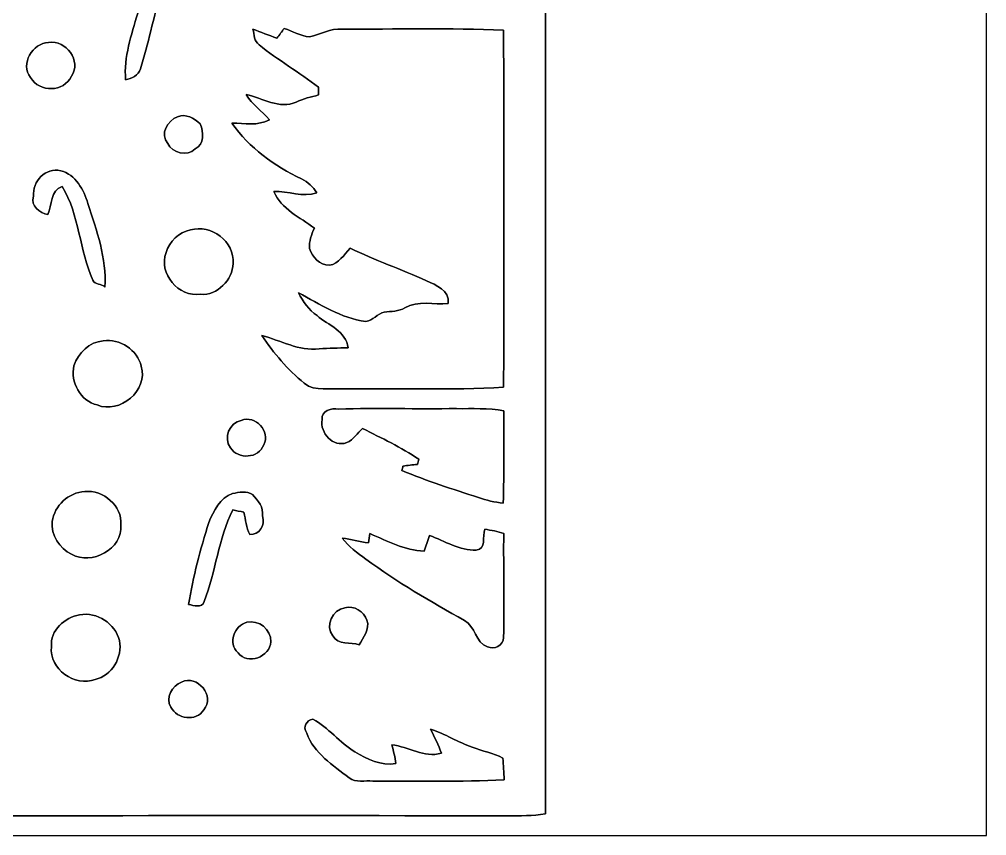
# Model space of a CAD drawing. Header units: centimetres. Extents: x -16.8 to 16.8, y -16.7 to 16.7.
# Drawn here: x -2.02 to 16.77, y -16.67 to -0.82 of the extents above; entities that cross this region are included whole.
import ezdxf

# ---------------------------------------------------------------- set-up
doc = ezdxf.new("R2010")
doc.units = ezdxf.units.CM
doc.header["$MEASUREMENT"] = 0
doc.layers.add('Layer 1', color=7, linetype='Continuous')

msp = doc.modelspace()

# ---------------------------------------------------------------- linework, layer by layer
at = {"layer": 'Layer 1', "color": 7}
for points, knots in [([(-16.77458, 16.66875), (-16.77458, 16.66875), (16.77458, 16.66875), (16.77458, 16.66875), (16.77458, 16.66875), (16.77458, 16.66875), (16.77458, -16.66875), (16.77458, -16.66875), (16.77458, -16.66875), (16.77458, -16.66875), (-16.77458, -16.66875), (-16.77458, -16.66875), (-16.77458, -16.66875), (-16.77458, -16.66875), (-16.77458, 16.66875), (-16.77458, 16.66875), (-16.77458, 16.66875), (-16.77458, 16.66875), (-16.77458, 16.66875), (-16.77458, 16.66875)], [0, 0, 0, 0, 0.16666667, 0.16666667, 0.16666667, 0.16666667, 0.33333333, 0.33333333, 0.33333333, 0.33333333, 0.5, 0.5, 0.5, 0.5, 0.66666667, 0.66666667, 0.66666667, 0.66666667, 1, 1, 1, 1]), ([(-1.80234, 15.94661), (-3.40995, 15.6404), (-4.91137, 14.84171), (-6.09, 13.71036), (-6.09, 13.71036), (-6.75499, 13.03479), (-7.33002, 12.26749), (-7.73959, 11.4106), (-7.73959, 11.4106), (-8.21337, 10.37414), (-8.51076, 9.24207), (-8.48536, 8.09625), (-8.48536, 8.09625), (-8.47549, -0.02611), (-8.49983, -8.14917), (-8.47302, -16.27152), (-8.47302, -16.27152), (-3.16195, -16.29586), (2.14983, -16.2687), (7.46125, -16.28528), (7.46125, -16.28528), (7.70714, -16.28105), (7.95584, -16.2874), (8.19997, -16.24753), (8.19997, -16.24753), (8.20667, -8.12271), (8.19785, 0.00564), (8.20385, 8.13153), (8.20385, 8.13153), (8.21408, 8.7944), (8.11636, 9.45621), (7.94314, 10.09509), (7.94314, 10.09509), (7.4736, 11.87238), (6.33765, 13.44824), (4.8447, 14.51151), (4.8447, 14.51151), (3.67136, 15.36806), (2.26554, 15.88311), (0.82832, 16.06091), (0.82832, 16.06091), (-0.04868, 16.06691), (-0.93804, 16.13253), (-1.80234, 15.94661)], [0, 0, 0, 0, 0.08333333, 0.08333333, 0.08333333, 0.08333333, 0.16666667, 0.16666667, 0.16666667, 0.16666667, 0.25, 0.25, 0.25, 0.25, 0.33333333, 0.33333333, 0.33333333, 0.33333333, 0.41666667, 0.41666667, 0.41666667, 0.41666667, 0.5, 0.5, 0.5, 0.5, 0.58333333, 0.58333333, 0.58333333, 0.58333333, 0.66666667, 0.66666667, 0.66666667, 0.66666667, 0.75, 0.75, 0.75, 0.75, 0.83333333, 0.83333333, 0.83333333, 0.83333333, 1, 1, 1, 1]), ([(0.70062, 0.1457), (0.89888, 0.31468), (1.25271, 0.29034), (1.3776, 0.03986), (1.3776, 0.03986), (1.44357, -0.14676), (1.46368, -0.37394), (1.35255, -0.54751), (1.35255, -0.54751), (1.1049, -0.66393), (1.10843, -0.3877), (1.06468, -0.25012), (1.06468, -0.25012), (1.0474, -0.1718), (0.99272, -0.11042), (0.94862, -0.04657), (0.94862, -0.04657), (0.8703, -0.12559), (0.77893, -0.20003), (0.7366, -0.30621), (0.7366, -0.30621), (0.57291, -0.78916), (0.49071, -1.2954), (0.33126, -1.77941), (0.33126, -1.77941), (0.29704, -1.90818), (0.16192, -1.96462), (0.0441, -1.9939), (0.0441, -1.9939), (0.00741, -1.54693), (0.15699, -1.12042), (0.27869, -0.69779), (0.27869, -0.69779), (0.37818, -0.40252), (0.44274, -0.05962), (0.70062, 0.1457)], [0, 0, 0, 0, 0.1, 0.1, 0.1, 0.1, 0.2, 0.2, 0.2, 0.2, 0.3, 0.3, 0.3, 0.3, 0.4, 0.4, 0.4, 0.4, 0.5, 0.5, 0.5, 0.5, 0.6, 0.6, 0.6, 0.6, 0.7, 0.7, 0.7, 0.7, 0.8, 0.8, 0.8, 0.8, 1, 1, 1, 1]), ([(2.51919, -1.0093), (2.67476, -1.06433), (2.82857, -1.12607), (2.98379, -1.18286), (2.98379, -1.18286), (3.03213, -1.12007), (3.07904, -1.05622), (3.12632, -0.99236), (3.12632, -0.99236), (3.2893, -1.0481), (3.44452, -1.13841), (3.61774, -1.15817), (3.61774, -1.15817), (3.8287, -1.10984), (4.02308, -0.98531), (4.24956, -1.00824), (4.24956, -1.00824), (5.2959, -1.00612), (6.3433, -0.98566), (7.38928, -1.02729), (7.38928, -1.02729), (7.39211, -3.33834), (7.39105, -5.64938), (7.38964, -7.96043), (7.38964, -7.96043), (6.35635, -8.02217), (5.32059, -7.97525), (4.28625, -7.99465), (4.28625, -7.99465), (4.0319, -7.96925), (3.72957, -8.0578), (3.51226, -7.88353), (3.51226, -7.88353), (3.19334, -7.61929), (2.92276, -7.30074), (2.69064, -6.95889), (2.69064, -6.95889), (3.06105, -7.05132), (3.4096, -7.26264), (3.804, -7.21748), (3.804, -7.21748), (3.99203, -7.19561), (4.18112, -7.20231), (4.37021, -7.19631), (4.37021, -7.19631), (4.32435, -6.86858), (3.98498, -6.75816), (3.76379, -6.57119), (3.76379, -6.57119), (3.60151, -6.46183), (3.49426, -6.29567), (3.40289, -6.1274), (3.40289, -6.1274), (3.82129, -6.34859), (4.2291, -6.62199), (4.71064, -6.68267), (4.71064, -6.68267), (4.85105, -6.6735), (4.93254, -6.52745), (5.06871, -6.50381), (5.06871, -6.50381), (5.20418, -6.48264), (5.34952, -6.49429), (5.47123, -6.41844), (5.47123, -6.41844), (5.72699, -6.26498), (6.03462, -6.36411), (6.3119, -6.3373), (6.3119, -6.3373), (6.3373, -6.07377), (6.07554, -5.9817), (5.88821, -5.89245), (5.88821, -5.89245), (5.39609, -5.67761), (4.89409, -5.48711), (4.40584, -5.26344), (4.40584, -5.26344), (4.28766, -5.38692), (4.18606, -5.56295), (4.00297, -5.59223), (4.00297, -5.59223), (3.81917, -5.59223), (3.67171, -5.43278), (3.61597, -5.26909), (3.61597, -5.26909), (3.60574, -5.12763), (3.65584, -4.99745), (3.71158, -4.87221), (3.71158, -4.87221), (3.435, -4.65772), (3.06529, -4.50391), (2.92453, -4.16207), (2.92453, -4.16207), (3.20428, -4.14373), (3.48474, -4.28625), (3.75885, -4.185), (3.75885, -4.185), (3.68476, -4.0707), (3.58634, -3.97157), (3.46146, -3.91442), (3.46146, -3.91442), (2.93758, -3.66219), (2.44193, -3.31717), (2.11102, -2.83069), (2.11102, -2.83069), (2.35514, -2.84162), (2.60985, -2.88854), (2.83669, -2.76578), (2.83669, -2.76578), (2.68993, -2.59856), (2.49978, -2.46944), (2.3876, -2.27401), (2.3876, -2.27401), (2.70792, -2.34774), (3.02648, -2.57104), (3.36021, -2.42252), (3.36021, -2.42252), (3.49744, -2.35585), (3.64702, -2.32516), (3.79342, -2.28424), (3.79342, -2.28424), (3.79236, -2.23414), (3.7913, -2.18475), (3.7906, -2.13536), (3.7906, -2.13536), (3.41524, -1.8475), (3.00637, -1.6062), (2.63701, -1.31057), (2.63701, -1.31057), (2.54176, -1.24248), (2.54141, -1.11196), (2.51919, -1.0093)], [0, 0, 0, 0, 0.02941176, 0.02941176, 0.02941176, 0.02941176, 0.05882353, 0.05882353, 0.05882353, 0.05882353, 0.08823529, 0.08823529, 0.08823529, 0.08823529, 0.11764706, 0.11764706, 0.11764706, 0.11764706, 0.14705882, 0.14705882, 0.14705882, 0.14705882, 0.17647059, 0.17647059, 0.17647059, 0.17647059, 0.20588235, 0.20588235, 0.20588235, 0.20588235, 0.23529412, 0.23529412, 0.23529412, 0.23529412, 0.26470588, 0.26470588, 0.26470588, 0.26470588, 0.29411765, 0.29411765, 0.29411765, 0.29411765, 0.32352941, 0.32352941, 0.32352941, 0.32352941, 0.35294118, 0.35294118, 0.35294118, 0.35294118, 0.38235294, 0.38235294, 0.38235294, 0.38235294, 0.41176471, 0.41176471, 0.41176471, 0.41176471, 0.44117647, 0.44117647, 0.44117647, 0.44117647, 0.47058824, 0.47058824, 0.47058824, 0.47058824, 0.5, 0.5, 0.5, 0.5, 0.52941176, 0.52941176, 0.52941176, 0.52941176, 0.55882353, 0.55882353, 0.55882353, 0.55882353, 0.58823529, 0.58823529, 0.58823529, 0.58823529, 0.61764706, 0.61764706, 0.61764706, 0.61764706, 0.64705882, 0.64705882, 0.64705882, 0.64705882, 0.67647059, 0.67647059, 0.67647059, 0.67647059, 0.70588235, 0.70588235, 0.70588235, 0.70588235, 0.73529412, 0.73529412, 0.73529412, 0.73529412, 0.76470588, 0.76470588, 0.76470588, 0.76470588, 0.79411765, 0.79411765, 0.79411765, 0.79411765, 0.82352941, 0.82352941, 0.82352941, 0.82352941, 0.85294118, 0.85294118, 0.85294118, 0.85294118, 0.88235294, 0.88235294, 0.88235294, 0.88235294, 0.91176471, 0.91176471, 0.91176471, 0.91176471, 0.94117647, 0.94117647, 0.94117647, 0.94117647, 1, 1, 1, 1]), ([(-1.45239, -1.26683), (-1.10843, -1.21179), (-0.81209, -1.6256), (-1.00612, -1.92193), (-1.00612, -1.92193), (-1.1624, -2.23555), (-1.62842, -2.24049), (-1.80411, -1.94592), (-1.80411, -1.94592), (-2.0066, -1.68169), (-1.76706, -1.27741), (-1.45239, -1.26683)], [0, 0, 0, 0, 0.25, 0.25, 0.25, 0.25, 0.5, 0.5, 0.5, 0.5, 1, 1, 1, 1]), ([(1.0541, -2.71039), (1.22237, -2.64266), (1.37548, -2.73473), (1.4926, -2.84656), (1.4926, -2.84656), (1.56351, -3.00284), (1.57551, -3.24379), (1.39453, -3.33375), (1.39453, -3.33375), (1.24248, -3.48756), (0.95356, -3.41559), (0.86431, -3.22792), (0.86431, -3.22792), (0.70485, -3.04694), (0.85866, -2.77918), (1.0541, -2.71039)], [0, 0, 0, 0, 0.2, 0.2, 0.2, 0.2, 0.4, 0.4, 0.4, 0.4, 0.6, 0.6, 0.6, 0.6, 1, 1, 1, 1]), ([(-1.74696, -4.25062), (-1.76318, -3.96452), (-1.51694, -3.68582), (-1.21744, -3.75603), (-1.21744, -3.75603), (-0.92534, -3.83187), (-0.77153, -4.12785), (-0.68686, -4.3942), (-0.68686, -4.3942), (-0.52352, -4.91949), (-0.31891, -5.45677), (-0.35948, -6.01627), (-0.35948, -6.01627), (-0.42263, -5.94607), (-0.55069, -5.97641), (-0.59126, -5.88398), (-0.59126, -5.88398), (-0.85937, -5.30119), (-0.84561, -4.61363), (-1.19027, -4.06153), (-1.19027, -4.06153), (-1.42346, -4.14338), (-1.38007, -4.42031), (-1.46509, -4.60869), (-1.46509, -4.60869), (-1.62878, -4.57376), (-1.80552, -4.44818), (-1.74696, -4.25062)], [0, 0, 0, 0, 0.125, 0.125, 0.125, 0.125, 0.25, 0.25, 0.25, 0.25, 0.375, 0.375, 0.375, 0.375, 0.5, 0.5, 0.5, 0.5, 0.625, 0.625, 0.625, 0.625, 0.75, 0.75, 0.75, 0.75, 1, 1, 1, 1]), ([(1.30387, -4.90714), (1.70886, -4.78578), (2.16535, -5.13397), (2.13113, -5.55766), (2.13113, -5.55766), (2.12478, -5.87939), (1.8288, -6.18102), (1.49789, -6.15632), (1.49789, -6.15632), (1.08021, -6.22018), (0.67028, -5.74957), (0.83114, -5.34529), (0.83114, -5.34529), (0.89429, -5.12868), (1.08021, -4.94806), (1.30387, -4.90714)], [0, 0, 0, 0, 0.2, 0.2, 0.2, 0.2, 0.4, 0.4, 0.4, 0.4, 0.6, 0.6, 0.6, 0.6, 1, 1, 1, 1]), ([(-0.39088, -7.0612), (-0.06914, -7.00934), (0.27552, -7.23688), (0.34749, -7.55509), (0.34749, -7.55509), (0.49107, -8.02393), (-0.06914, -8.48678), (-0.51047, -8.30545), (-0.51047, -8.30545), (-0.83679, -8.22501), (-1.03434, -7.86377), (-0.95885, -7.54239), (-0.95885, -7.54239), (-0.87418, -7.29544), (-0.66181, -7.07708), (-0.39088, -7.0612)], [0, 0, 0, 0, 0.2, 0.2, 0.2, 0.2, 0.4, 0.4, 0.4, 0.4, 0.6, 0.6, 0.6, 0.6, 1, 1, 1, 1]), ([(3.86045, -8.58802), (3.83399, -8.42116), (4.05518, -8.36154), (4.18006, -8.38376), (4.18006, -8.38376), (4.94418, -8.36366), (5.709, -8.38553), (6.47347, -8.37565), (6.47347, -8.37565), (6.77933, -8.38341), (7.09119, -8.35836), (7.39387, -8.41904), (7.39387, -8.41904), (7.38646, -9.01735), (7.40092, -9.61602), (7.38046, -10.21468), (7.38046, -10.21468), (7.21642, -10.19316), (7.05485, -10.15894), (6.89892, -10.1032), (6.89892, -10.1032), (6.39904, -9.93916), (5.89668, -9.77971), (5.41055, -9.57827), (5.41055, -9.57827), (5.4162, -9.5564), (5.42749, -9.51265), (5.43313, -9.49078), (5.43313, -9.49078), (5.5245, -9.47737), (5.62046, -9.46997), (5.71359, -9.45868), (5.71359, -9.45868), (5.72064, -9.43398), (5.7344, -9.38459), (5.74111, -9.3599), (5.74111, -9.3599), (5.39785, -9.12495), (5.01721, -8.95209), (4.64961, -8.75982), (4.64961, -8.75982), (4.54625, -8.84908), (4.47111, -8.97996), (4.34199, -9.0364), (4.34199, -9.0364), (4.07176, -9.13589), (3.81847, -8.84767), (3.86045, -8.58802)], [0, 0, 0, 0, 0.07692308, 0.07692308, 0.07692308, 0.07692308, 0.15384615, 0.15384615, 0.15384615, 0.15384615, 0.23076923, 0.23076923, 0.23076923, 0.23076923, 0.30769231, 0.30769231, 0.30769231, 0.30769231, 0.38461538, 0.38461538, 0.38461538, 0.38461538, 0.46153846, 0.46153846, 0.46153846, 0.46153846, 0.53846154, 0.53846154, 0.53846154, 0.53846154, 0.61538462, 0.61538462, 0.61538462, 0.61538462, 0.69230769, 0.69230769, 0.69230769, 0.69230769, 0.76923077, 0.76923077, 0.76923077, 0.76923077, 0.84615385, 0.84615385, 0.84615385, 0.84615385, 1, 1, 1, 1]), ([(2.29059, -8.60637), (2.56646, -8.48924), (2.86844, -8.82227), (2.72944, -9.07874), (2.72944, -9.07874), (2.62714, -9.34896), (2.23344, -9.36872), (2.08033, -9.1373), (2.08033, -9.1373), (1.93922, -8.94503), (2.06022, -8.64658), (2.29059, -8.60637)], [0, 0, 0, 0, 0.25, 0.25, 0.25, 0.25, 0.5, 0.5, 0.5, 0.5, 1, 1, 1, 1]), ([(-0.75106, -9.98608), (-0.39194, -9.95186), (-0.01588, -10.26089), (-0.04868, -10.6359), (-0.04868, -10.6359), (-0.00811, -11.10439), (-0.61736, -11.42718), (-1.00789, -11.20422), (-1.00789, -11.20422), (-1.23719, -11.08957), (-1.41111, -10.83275), (-1.38359, -10.57028), (-1.38359, -10.57028), (-1.33491, -10.26089), (-1.06609, -10.00301), (-0.75106, -9.98608)], [0, 0, 0, 0, 0.2, 0.2, 0.2, 0.2, 0.4, 0.4, 0.4, 0.4, 0.6, 0.6, 0.6, 0.6, 1, 1, 1, 1]), ([(2.12302, -10.02665), (2.24578, -10.00196), (2.39995, -9.96703), (2.51248, -10.04711), (2.51248, -10.04711), (2.61232, -10.16106), (2.73156, -10.29194), (2.70193, -10.46057), (2.70193, -10.46057), (2.76966, -10.63625), (2.64089, -10.83522), (2.45463, -10.82146), (2.45463, -10.82146), (2.39148, -10.68529), (2.37702, -10.53359), (2.34033, -10.38966), (2.34033, -10.38966), (2.26907, -10.37308), (2.19781, -10.3572), (2.12654, -10.34274), (2.12654, -10.34274), (1.84432, -10.9026), (1.79493, -11.54395), (1.57268, -12.12427), (1.57268, -12.12427), (1.518, -12.25409), (1.37372, -12.20011), (1.26894, -12.18142), (1.26894, -12.18142), (1.35008, -11.6392), (1.49931, -11.11003), (1.66158, -10.58721), (1.66158, -10.58721), (1.74872, -10.36249), (1.87995, -10.1092), (2.12302, -10.02665)], [0, 0, 0, 0, 0.1, 0.1, 0.1, 0.1, 0.2, 0.2, 0.2, 0.2, 0.3, 0.3, 0.3, 0.3, 0.4, 0.4, 0.4, 0.4, 0.5, 0.5, 0.5, 0.5, 0.6, 0.6, 0.6, 0.6, 0.7, 0.7, 0.7, 0.7, 0.8, 0.8, 0.8, 0.8, 1, 1, 1, 1]), ([(7.02416, -10.72021), (7.14904, -10.73538), (7.27146, -10.76466), (7.39211, -10.801), (7.39211, -10.801), (7.38187, -11.47516), (7.40798, -12.15002), (7.38752, -12.82418), (7.38752, -12.82418), (7.38646, -12.97446), (7.20337, -13.06512), (7.07531, -13.00092), (7.07531, -13.00092), (6.84071, -12.92084), (6.84001, -12.60475), (6.62975, -12.49186), (6.62975, -12.49186), (5.97464, -12.1218), (5.32059, -11.74644), (4.71382, -11.30053), (4.71382, -11.30053), (4.54872, -11.17847), (4.3755, -11.05747), (4.25344, -10.88954), (4.25344, -10.88954), (4.42348, -10.916), (4.58999, -10.9601), (4.76109, -10.98479), (4.76109, -10.98479), (4.77132, -10.92376), (4.78155, -10.86273), (4.79178, -10.80241), (4.79178, -10.80241), (5.12939, -10.95128), (5.46594, -11.12767), (5.84271, -11.1446), (5.84271, -11.1446), (5.87975, -11.04406), (5.91361, -10.9414), (5.9503, -10.84121), (5.9503, -10.84121), (6.24769, -10.94811), (6.53097, -11.13649), (6.858, -11.12449), (6.858, -11.12449), (7.05097, -11.11074), (6.97583, -10.85497), (7.02416, -10.72021)], [0, 0, 0, 0, 0.07692308, 0.07692308, 0.07692308, 0.07692308, 0.15384615, 0.15384615, 0.15384615, 0.15384615, 0.23076923, 0.23076923, 0.23076923, 0.23076923, 0.30769231, 0.30769231, 0.30769231, 0.30769231, 0.38461538, 0.38461538, 0.38461538, 0.38461538, 0.46153846, 0.46153846, 0.46153846, 0.46153846, 0.53846154, 0.53846154, 0.53846154, 0.53846154, 0.61538462, 0.61538462, 0.61538462, 0.61538462, 0.69230769, 0.69230769, 0.69230769, 0.69230769, 0.76923077, 0.76923077, 0.76923077, 0.76923077, 0.84615385, 0.84615385, 0.84615385, 0.84615385, 1, 1, 1, 1]), ([(4.30107, -12.24174), (4.48204, -12.19376), (4.6736, -12.31441), (4.73393, -12.4841), (4.73393, -12.4841), (4.79425, -12.66931), (4.65772, -12.81465), (4.58047, -12.96458), (4.58047, -12.96458), (4.42031, -12.90355), (4.16736, -12.97376), (4.07353, -12.78961), (4.07353, -12.78961), (3.90737, -12.59099), (4.06576, -12.28231), (4.30107, -12.24174)], [0, 0, 0, 0, 0.2, 0.2, 0.2, 0.2, 0.4, 0.4, 0.4, 0.4, 0.6, 0.6, 0.6, 0.6, 1, 1, 1, 1]), ([(-0.84949, -12.38038), (-0.51188, -12.31688), (-0.15699, -12.54972), (-0.07514, -12.88203), (-0.07514, -12.88203), (-0.01058, -13.19883), (-0.22437, -13.56325), (-0.54575, -13.63662), (-0.54575, -13.63662), (-0.94544, -13.78444), (-1.44568, -13.43695), (-1.39665, -12.99951), (-1.39665, -12.99951), (-1.42804, -12.68483), (-1.13947, -12.42871), (-0.84949, -12.38038)], [0, 0, 0, 0, 0.2, 0.2, 0.2, 0.2, 0.4, 0.4, 0.4, 0.4, 0.6, 0.6, 0.6, 0.6, 1, 1, 1, 1]), ([(2.39818, -12.52643), (2.62749, -12.47069), (2.87937, -12.66119), (2.86385, -12.90426), (2.86385, -12.90426), (2.85715, -13.1953), (2.40665, -13.36992), (2.22991, -13.11592), (2.22991, -13.11592), (2.02459, -12.93495), (2.15512, -12.59205), (2.39818, -12.52643)], [0, 0, 0, 0, 0.25, 0.25, 0.25, 0.25, 0.5, 0.5, 0.5, 0.5, 1, 1, 1, 1]), ([(1.12818, -13.68813), (1.43898, -13.53256), (1.79423, -13.96541), (1.56139, -14.22682), (1.56139, -14.22682), (1.41358, -14.46071), (1.04281, -14.40709), (0.92428, -14.17391), (0.92428, -14.17391), (0.80574, -13.99505), (0.94827, -13.75657), (1.12818, -13.68813)], [0, 0, 0, 0, 0.25, 0.25, 0.25, 0.25, 0.5, 0.5, 0.5, 0.5, 1, 1, 1, 1]), ([(3.56376, -14.67732), (3.47698, -14.5415), (3.56306, -14.43743), (3.68088, -14.40392), (3.68088, -14.40392), (3.98674, -14.57219), (4.20158, -14.86288), (4.50074, -15.04209), (4.50074, -15.04209), (4.73675, -15.18638), (5.0105, -15.31373), (5.29378, -15.26999), (5.29378, -15.26999), (5.28108, -15.14616), (5.25074, -15.02551), (5.21547, -14.90662), (5.21547, -14.90662), (5.54426, -14.93767), (5.84024, -15.16768), (6.18031, -15.06714), (6.18031, -15.06714), (6.12493, -14.90627), (6.04414, -14.75705), (5.97112, -14.60429), (5.97112, -14.60429), (6.25334, -14.68826), (6.50028, -14.85829), (6.78004, -14.95072), (6.78004, -14.95072), (6.97371, -15.03362), (7.19102, -15.05867), (7.37552, -15.16204), (7.37552, -15.16204), (7.38576, -15.30174), (7.39387, -15.44214), (7.39987, -15.58325), (7.39987, -15.58325), (6.55073, -15.63123), (5.69983, -15.60654), (4.84999, -15.61289), (4.84999, -15.61289), (4.69829, -15.58854), (4.51767, -15.64711), (4.38609, -15.54656), (4.38609, -15.54656), (4.07564, -15.30103), (3.69993, -15.07137), (3.56376, -14.67732)], [0, 0, 0, 0, 0.07692308, 0.07692308, 0.07692308, 0.07692308, 0.15384615, 0.15384615, 0.15384615, 0.15384615, 0.23076923, 0.23076923, 0.23076923, 0.23076923, 0.30769231, 0.30769231, 0.30769231, 0.30769231, 0.38461538, 0.38461538, 0.38461538, 0.38461538, 0.46153846, 0.46153846, 0.46153846, 0.46153846, 0.53846154, 0.53846154, 0.53846154, 0.53846154, 0.61538462, 0.61538462, 0.61538462, 0.61538462, 0.69230769, 0.69230769, 0.69230769, 0.69230769, 0.76923077, 0.76923077, 0.76923077, 0.76923077, 0.84615385, 0.84615385, 0.84615385, 0.84615385, 1, 1, 1, 1])]:
    msp.add_open_spline(points, degree=3, knots=knots, dxfattribs=at)
at = {"layer": 'Layer 1', "color": 250}
for points, knots in [([(-1.80234, 15.94661), (-0.93804, 16.13253), (-0.04868, 16.06691), (0.82832, 16.06091), (0.82832, 16.06091), (2.26554, 15.88311), (3.67136, 15.36806), (4.8447, 14.51151), (4.8447, 14.51151), (6.33765, 13.44824), (7.4736, 11.87238), (7.94314, 10.09509), (7.94314, 10.09509), (8.11636, 9.45621), (8.21408, 8.7944), (8.20385, 8.13153), (8.20385, 8.13153), (8.19785, 0.00564), (8.20667, -8.12271), (8.19997, -16.24753), (8.19997, -16.24753), (7.95584, -16.2874), (7.70714, -16.28105), (7.46125, -16.28528), (7.46125, -16.28528), (2.14983, -16.2687), (-3.16195, -16.29586), (-8.47302, -16.27152), (-8.47302, -16.27152), (-8.49983, -8.14917), (-8.47549, -0.02611), (-8.48536, 8.09625), (-8.48536, 8.09625), (-8.51076, 9.24207), (-8.21337, 10.37414), (-7.73959, 11.4106), (-7.73959, 11.4106), (-7.33002, 12.26749), (-6.75499, 13.03479), (-6.09, 13.71036), (-6.09, 13.71036), (-4.91137, 14.84171), (-3.40995, 15.6404), (-1.80234, 15.94661), (-1.80234, 15.94661), (-1.80234, 15.94661), (-1.80234, 15.94661), (-1.80234, 15.94661)], [0, 0, 0, 0, 0.07692308, 0.07692308, 0.07692308, 0.07692308, 0.15384615, 0.15384615, 0.15384615, 0.15384615, 0.23076923, 0.23076923, 0.23076923, 0.23076923, 0.30769231, 0.30769231, 0.30769231, 0.30769231, 0.38461538, 0.38461538, 0.38461538, 0.38461538, 0.46153846, 0.46153846, 0.46153846, 0.46153846, 0.53846154, 0.53846154, 0.53846154, 0.53846154, 0.61538462, 0.61538462, 0.61538462, 0.61538462, 0.69230769, 0.69230769, 0.69230769, 0.69230769, 0.76923077, 0.76923077, 0.76923077, 0.76923077, 0.84615385, 0.84615385, 0.84615385, 0.84615385, 1, 1, 1, 1]), ([(0.70062, 0.1457), (0.44274, -0.05962), (0.37818, -0.40252), (0.27869, -0.69779), (0.27869, -0.69779), (0.15699, -1.12042), (0.00741, -1.54693), (0.0441, -1.9939), (0.0441, -1.9939), (0.16192, -1.96462), (0.29704, -1.90818), (0.33126, -1.77941), (0.33126, -1.77941), (0.49071, -1.2954), (0.57291, -0.78916), (0.7366, -0.30621), (0.7366, -0.30621), (0.77893, -0.20003), (0.8703, -0.12559), (0.94862, -0.04657), (0.94862, -0.04657), (0.99272, -0.11042), (1.0474, -0.1718), (1.06468, -0.25012), (1.06468, -0.25012), (1.10843, -0.3877), (1.1049, -0.66393), (1.35255, -0.54751), (1.35255, -0.54751), (1.46368, -0.37394), (1.44357, -0.14676), (1.3776, 0.03986), (1.3776, 0.03986), (1.25271, 0.29034), (0.89888, 0.31468), (0.70062, 0.1457), (0.70062, 0.1457), (0.70062, 0.1457), (0.70062, 0.1457), (0.70062, 0.1457)], [0, 0, 0, 0, 0.09090909, 0.09090909, 0.09090909, 0.09090909, 0.18181818, 0.18181818, 0.18181818, 0.18181818, 0.27272727, 0.27272727, 0.27272727, 0.27272727, 0.36363636, 0.36363636, 0.36363636, 0.36363636, 0.45454545, 0.45454545, 0.45454545, 0.45454545, 0.54545455, 0.54545455, 0.54545455, 0.54545455, 0.63636364, 0.63636364, 0.63636364, 0.63636364, 0.72727273, 0.72727273, 0.72727273, 0.72727273, 0.81818182, 0.81818182, 0.81818182, 0.81818182, 1, 1, 1, 1]), ([(2.51919, -1.0093), (2.54141, -1.11196), (2.54176, -1.24248), (2.63701, -1.31057), (2.63701, -1.31057), (3.00637, -1.6062), (3.41524, -1.8475), (3.7906, -2.13536), (3.7906, -2.13536), (3.7913, -2.18475), (3.79236, -2.23414), (3.79342, -2.28424), (3.79342, -2.28424), (3.64702, -2.32516), (3.49744, -2.35585), (3.36021, -2.42252), (3.36021, -2.42252), (3.02648, -2.57104), (2.70792, -2.34774), (2.3876, -2.27401), (2.3876, -2.27401), (2.49978, -2.46944), (2.68993, -2.59856), (2.83669, -2.76578), (2.83669, -2.76578), (2.60985, -2.88854), (2.35514, -2.84162), (2.11102, -2.83069), (2.11102, -2.83069), (2.44193, -3.31717), (2.93758, -3.66219), (3.46146, -3.91442), (3.46146, -3.91442), (3.58634, -3.97157), (3.68476, -4.0707), (3.75885, -4.185), (3.75885, -4.185), (3.48474, -4.28625), (3.20428, -4.14373), (2.92453, -4.16207), (2.92453, -4.16207), (3.06529, -4.50391), (3.435, -4.65772), (3.71158, -4.87221), (3.71158, -4.87221), (3.65584, -4.99745), (3.60574, -5.12763), (3.61597, -5.26909), (3.61597, -5.26909), (3.67171, -5.43278), (3.81917, -5.59223), (4.00297, -5.59223), (4.00297, -5.59223), (4.18606, -5.56295), (4.28766, -5.38692), (4.40584, -5.26344), (4.40584, -5.26344), (4.89409, -5.48711), (5.39609, -5.67761), (5.88821, -5.89245), (5.88821, -5.89245), (6.07554, -5.9817), (6.3373, -6.07377), (6.3119, -6.3373), (6.3119, -6.3373), (6.03462, -6.36411), (5.72699, -6.26498), (5.47123, -6.41844), (5.47123, -6.41844), (5.34952, -6.49429), (5.20418, -6.48264), (5.06871, -6.50381), (5.06871, -6.50381), (4.93254, -6.52745), (4.85105, -6.6735), (4.71064, -6.68267), (4.71064, -6.68267), (4.2291, -6.62199), (3.82129, -6.34859), (3.40289, -6.1274), (3.40289, -6.1274), (3.49426, -6.29567), (3.60151, -6.46183), (3.76379, -6.57119), (3.76379, -6.57119), (3.98498, -6.75816), (4.32435, -6.86858), (4.37021, -7.19631), (4.37021, -7.19631), (4.18112, -7.20231), (3.99203, -7.19561), (3.804, -7.21748), (3.804, -7.21748), (3.4096, -7.26264), (3.06105, -7.05132), (2.69064, -6.95889), (2.69064, -6.95889), (2.92276, -7.30074), (3.19334, -7.61929), (3.51226, -7.88353), (3.51226, -7.88353), (3.72957, -8.0578), (4.0319, -7.96925), (4.28625, -7.99465), (4.28625, -7.99465), (5.32059, -7.97525), (6.35635, -8.02217), (7.38964, -7.96043), (7.38964, -7.96043), (7.39105, -5.64938), (7.39211, -3.33834), (7.38928, -1.02729), (7.38928, -1.02729), (6.3433, -0.98566), (5.2959, -1.00612), (4.24956, -1.00824), (4.24956, -1.00824), (4.02308, -0.98531), (3.8287, -1.10984), (3.61774, -1.15817), (3.61774, -1.15817), (3.44452, -1.13841), (3.2893, -1.0481), (3.12632, -0.99236), (3.12632, -0.99236), (3.07904, -1.05622), (3.03213, -1.12007), (2.98379, -1.18286), (2.98379, -1.18286), (2.82857, -1.12607), (2.67476, -1.06433), (2.51919, -1.0093), (2.51919, -1.0093), (2.51919, -1.0093), (2.51919, -1.0093), (2.51919, -1.0093)], [0, 0, 0, 0, 0.02857143, 0.02857143, 0.02857143, 0.02857143, 0.05714286, 0.05714286, 0.05714286, 0.05714286, 0.08571429, 0.08571429, 0.08571429, 0.08571429, 0.11428571, 0.11428571, 0.11428571, 0.11428571, 0.14285714, 0.14285714, 0.14285714, 0.14285714, 0.17142857, 0.17142857, 0.17142857, 0.17142857, 0.2, 0.2, 0.2, 0.2, 0.22857143, 0.22857143, 0.22857143, 0.22857143, 0.25714286, 0.25714286, 0.25714286, 0.25714286, 0.28571429, 0.28571429, 0.28571429, 0.28571429, 0.31428571, 0.31428571, 0.31428571, 0.31428571, 0.34285714, 0.34285714, 0.34285714, 0.34285714, 0.37142857, 0.37142857, 0.37142857, 0.37142857, 0.4, 0.4, 0.4, 0.4, 0.42857143, 0.42857143, 0.42857143, 0.42857143, 0.45714286, 0.45714286, 0.45714286, 0.45714286, 0.48571429, 0.48571429, 0.48571429, 0.48571429, 0.51428571, 0.51428571, 0.51428571, 0.51428571, 0.54285714, 0.54285714, 0.54285714, 0.54285714, 0.57142857, 0.57142857, 0.57142857, 0.57142857, 0.6, 0.6, 0.6, 0.6, 0.62857143, 0.62857143, 0.62857143, 0.62857143, 0.65714286, 0.65714286, 0.65714286, 0.65714286, 0.68571429, 0.68571429, 0.68571429, 0.68571429, 0.71428571, 0.71428571, 0.71428571, 0.71428571, 0.74285714, 0.74285714, 0.74285714, 0.74285714, 0.77142857, 0.77142857, 0.77142857, 0.77142857, 0.8, 0.8, 0.8, 0.8, 0.82857143, 0.82857143, 0.82857143, 0.82857143, 0.85714286, 0.85714286, 0.85714286, 0.85714286, 0.88571429, 0.88571429, 0.88571429, 0.88571429, 0.91428571, 0.91428571, 0.91428571, 0.91428571, 0.94285714, 0.94285714, 0.94285714, 0.94285714, 1, 1, 1, 1]), ([(-1.45239, -1.26683), (-1.76706, -1.27741), (-2.0066, -1.68169), (-1.80411, -1.94592), (-1.80411, -1.94592), (-1.62842, -2.24049), (-1.1624, -2.23555), (-1.00612, -1.92193), (-1.00612, -1.92193), (-0.81209, -1.6256), (-1.10843, -1.21179), (-1.45239, -1.26683), (-1.45239, -1.26683), (-1.45239, -1.26683), (-1.45239, -1.26683), (-1.45239, -1.26683)], [0, 0, 0, 0, 0.2, 0.2, 0.2, 0.2, 0.4, 0.4, 0.4, 0.4, 0.6, 0.6, 0.6, 0.6, 1, 1, 1, 1]), ([(1.0541, -2.71039), (0.85866, -2.77918), (0.70485, -3.04694), (0.86431, -3.22792), (0.86431, -3.22792), (0.95356, -3.41559), (1.24248, -3.48756), (1.39453, -3.33375), (1.39453, -3.33375), (1.57551, -3.24379), (1.56351, -3.00284), (1.4926, -2.84656), (1.4926, -2.84656), (1.37548, -2.73473), (1.22237, -2.64266), (1.0541, -2.71039), (1.0541, -2.71039), (1.0541, -2.71039), (1.0541, -2.71039), (1.0541, -2.71039)], [0, 0, 0, 0, 0.16666667, 0.16666667, 0.16666667, 0.16666667, 0.33333333, 0.33333333, 0.33333333, 0.33333333, 0.5, 0.5, 0.5, 0.5, 0.66666667, 0.66666667, 0.66666667, 0.66666667, 1, 1, 1, 1]), ([(-1.74696, -4.25062), (-1.80552, -4.44818), (-1.62878, -4.57376), (-1.46509, -4.60869), (-1.46509, -4.60869), (-1.38007, -4.42031), (-1.42346, -4.14338), (-1.19027, -4.06153), (-1.19027, -4.06153), (-0.84561, -4.61363), (-0.85937, -5.30119), (-0.59126, -5.88398), (-0.59126, -5.88398), (-0.55069, -5.97641), (-0.42263, -5.94607), (-0.35948, -6.01627), (-0.35948, -6.01627), (-0.31891, -5.45677), (-0.52352, -4.91949), (-0.68686, -4.3942), (-0.68686, -4.3942), (-0.77153, -4.12785), (-0.92534, -3.83187), (-1.21744, -3.75603), (-1.21744, -3.75603), (-1.51694, -3.68582), (-1.76318, -3.96452), (-1.74696, -4.25062), (-1.74696, -4.25062), (-1.74696, -4.25062), (-1.74696, -4.25062), (-1.74696, -4.25062)], [0, 0, 0, 0, 0.11111111, 0.11111111, 0.11111111, 0.11111111, 0.22222222, 0.22222222, 0.22222222, 0.22222222, 0.33333333, 0.33333333, 0.33333333, 0.33333333, 0.44444444, 0.44444444, 0.44444444, 0.44444444, 0.55555556, 0.55555556, 0.55555556, 0.55555556, 0.66666667, 0.66666667, 0.66666667, 0.66666667, 0.77777778, 0.77777778, 0.77777778, 0.77777778, 1, 1, 1, 1]), ([(1.30387, -4.90714), (1.08021, -4.94806), (0.89429, -5.12868), (0.83114, -5.34529), (0.83114, -5.34529), (0.67028, -5.74957), (1.08021, -6.22018), (1.49789, -6.15632), (1.49789, -6.15632), (1.8288, -6.18102), (2.12478, -5.87939), (2.13113, -5.55766), (2.13113, -5.55766), (2.16535, -5.13397), (1.70886, -4.78578), (1.30387, -4.90714), (1.30387, -4.90714), (1.30387, -4.90714), (1.30387, -4.90714), (1.30387, -4.90714)], [0, 0, 0, 0, 0.16666667, 0.16666667, 0.16666667, 0.16666667, 0.33333333, 0.33333333, 0.33333333, 0.33333333, 0.5, 0.5, 0.5, 0.5, 0.66666667, 0.66666667, 0.66666667, 0.66666667, 1, 1, 1, 1]), ([(-0.39088, -7.0612), (-0.66181, -7.07708), (-0.87418, -7.29544), (-0.95885, -7.54239), (-0.95885, -7.54239), (-1.03434, -7.86377), (-0.83679, -8.22501), (-0.51047, -8.30545), (-0.51047, -8.30545), (-0.06914, -8.48678), (0.49107, -8.02393), (0.34749, -7.55509), (0.34749, -7.55509), (0.27552, -7.23688), (-0.06914, -7.00934), (-0.39088, -7.0612), (-0.39088, -7.0612), (-0.39088, -7.0612), (-0.39088, -7.0612), (-0.39088, -7.0612)], [0, 0, 0, 0, 0.16666667, 0.16666667, 0.16666667, 0.16666667, 0.33333333, 0.33333333, 0.33333333, 0.33333333, 0.5, 0.5, 0.5, 0.5, 0.66666667, 0.66666667, 0.66666667, 0.66666667, 1, 1, 1, 1]), ([(3.86045, -8.58802), (3.81847, -8.84767), (4.07176, -9.13589), (4.34199, -9.0364), (4.34199, -9.0364), (4.47111, -8.97996), (4.54625, -8.84908), (4.64961, -8.75982), (4.64961, -8.75982), (5.01721, -8.95209), (5.39785, -9.12495), (5.74111, -9.3599), (5.74111, -9.3599), (5.7344, -9.38459), (5.72064, -9.43398), (5.71359, -9.45868), (5.71359, -9.45868), (5.62046, -9.46997), (5.5245, -9.47737), (5.43313, -9.49078), (5.43313, -9.49078), (5.42749, -9.51265), (5.4162, -9.5564), (5.41055, -9.57827), (5.41055, -9.57827), (5.89668, -9.77971), (6.39904, -9.93916), (6.89892, -10.1032), (6.89892, -10.1032), (7.05485, -10.15894), (7.21642, -10.19316), (7.38046, -10.21468), (7.38046, -10.21468), (7.40092, -9.61602), (7.38646, -9.01735), (7.39387, -8.41904), (7.39387, -8.41904), (7.09119, -8.35836), (6.77933, -8.38341), (6.47347, -8.37565), (6.47347, -8.37565), (5.709, -8.38553), (4.94418, -8.36366), (4.18006, -8.38376), (4.18006, -8.38376), (4.05518, -8.36154), (3.83399, -8.42116), (3.86045, -8.58802), (3.86045, -8.58802), (3.86045, -8.58802), (3.86045, -8.58802), (3.86045, -8.58802)], [0, 0, 0, 0, 0.07142857, 0.07142857, 0.07142857, 0.07142857, 0.14285714, 0.14285714, 0.14285714, 0.14285714, 0.21428571, 0.21428571, 0.21428571, 0.21428571, 0.28571429, 0.28571429, 0.28571429, 0.28571429, 0.35714286, 0.35714286, 0.35714286, 0.35714286, 0.42857143, 0.42857143, 0.42857143, 0.42857143, 0.5, 0.5, 0.5, 0.5, 0.57142857, 0.57142857, 0.57142857, 0.57142857, 0.64285714, 0.64285714, 0.64285714, 0.64285714, 0.71428571, 0.71428571, 0.71428571, 0.71428571, 0.78571429, 0.78571429, 0.78571429, 0.78571429, 0.85714286, 0.85714286, 0.85714286, 0.85714286, 1, 1, 1, 1]), ([(2.29059, -8.60637), (2.06022, -8.64658), (1.93922, -8.94503), (2.08033, -9.1373), (2.08033, -9.1373), (2.23344, -9.36872), (2.62714, -9.34896), (2.72944, -9.07874), (2.72944, -9.07874), (2.86844, -8.82227), (2.56646, -8.48924), (2.29059, -8.60637), (2.29059, -8.60637), (2.29059, -8.60637), (2.29059, -8.60637), (2.29059, -8.60637)], [0, 0, 0, 0, 0.2, 0.2, 0.2, 0.2, 0.4, 0.4, 0.4, 0.4, 0.6, 0.6, 0.6, 0.6, 1, 1, 1, 1]), ([(-0.75106, -9.98608), (-1.06609, -10.00301), (-1.33491, -10.26089), (-1.38359, -10.57028), (-1.38359, -10.57028), (-1.41111, -10.83275), (-1.23719, -11.08957), (-1.00789, -11.20422), (-1.00789, -11.20422), (-0.61736, -11.42718), (-0.00811, -11.10439), (-0.04868, -10.6359), (-0.04868, -10.6359), (-0.01588, -10.26089), (-0.39194, -9.95186), (-0.75106, -9.98608), (-0.75106, -9.98608), (-0.75106, -9.98608), (-0.75106, -9.98608), (-0.75106, -9.98608)], [0, 0, 0, 0, 0.16666667, 0.16666667, 0.16666667, 0.16666667, 0.33333333, 0.33333333, 0.33333333, 0.33333333, 0.5, 0.5, 0.5, 0.5, 0.66666667, 0.66666667, 0.66666667, 0.66666667, 1, 1, 1, 1]), ([(2.12302, -10.02665), (1.87995, -10.1092), (1.74872, -10.36249), (1.66158, -10.58721), (1.66158, -10.58721), (1.49931, -11.11003), (1.35008, -11.6392), (1.26894, -12.18142), (1.26894, -12.18142), (1.37372, -12.20011), (1.518, -12.25409), (1.57268, -12.12427), (1.57268, -12.12427), (1.79493, -11.54395), (1.84432, -10.9026), (2.12654, -10.34274), (2.12654, -10.34274), (2.19781, -10.3572), (2.26907, -10.37308), (2.34033, -10.38966), (2.34033, -10.38966), (2.37702, -10.53359), (2.39148, -10.68529), (2.45463, -10.82146), (2.45463, -10.82146), (2.64089, -10.83522), (2.76966, -10.63625), (2.70193, -10.46057), (2.70193, -10.46057), (2.73156, -10.29194), (2.61232, -10.16106), (2.51248, -10.04711), (2.51248, -10.04711), (2.39995, -9.96703), (2.24578, -10.00196), (2.12302, -10.02665), (2.12302, -10.02665), (2.12302, -10.02665), (2.12302, -10.02665), (2.12302, -10.02665)], [0, 0, 0, 0, 0.09090909, 0.09090909, 0.09090909, 0.09090909, 0.18181818, 0.18181818, 0.18181818, 0.18181818, 0.27272727, 0.27272727, 0.27272727, 0.27272727, 0.36363636, 0.36363636, 0.36363636, 0.36363636, 0.45454545, 0.45454545, 0.45454545, 0.45454545, 0.54545455, 0.54545455, 0.54545455, 0.54545455, 0.63636364, 0.63636364, 0.63636364, 0.63636364, 0.72727273, 0.72727273, 0.72727273, 0.72727273, 0.81818182, 0.81818182, 0.81818182, 0.81818182, 1, 1, 1, 1]), ([(7.02416, -10.72021), (6.97583, -10.85497), (7.05097, -11.11074), (6.858, -11.12449), (6.858, -11.12449), (6.53097, -11.13649), (6.24769, -10.94811), (5.9503, -10.84121), (5.9503, -10.84121), (5.91361, -10.9414), (5.87975, -11.04406), (5.84271, -11.1446), (5.84271, -11.1446), (5.46594, -11.12767), (5.12939, -10.95128), (4.79178, -10.80241), (4.79178, -10.80241), (4.78155, -10.86273), (4.77132, -10.92376), (4.76109, -10.98479), (4.76109, -10.98479), (4.58999, -10.9601), (4.42348, -10.916), (4.25344, -10.88954), (4.25344, -10.88954), (4.3755, -11.05747), (4.54872, -11.17847), (4.71382, -11.30053), (4.71382, -11.30053), (5.32059, -11.74644), (5.97464, -12.1218), (6.62975, -12.49186), (6.62975, -12.49186), (6.84001, -12.60475), (6.84071, -12.92084), (7.07531, -13.00092), (7.07531, -13.00092), (7.20337, -13.06512), (7.38646, -12.97446), (7.38752, -12.82418), (7.38752, -12.82418), (7.40798, -12.15002), (7.38187, -11.47516), (7.39211, -10.801), (7.39211, -10.801), (7.27146, -10.76466), (7.14904, -10.73538), (7.02416, -10.72021), (7.02416, -10.72021), (7.02416, -10.72021), (7.02416, -10.72021), (7.02416, -10.72021)], [0, 0, 0, 0, 0.07142857, 0.07142857, 0.07142857, 0.07142857, 0.14285714, 0.14285714, 0.14285714, 0.14285714, 0.21428571, 0.21428571, 0.21428571, 0.21428571, 0.28571429, 0.28571429, 0.28571429, 0.28571429, 0.35714286, 0.35714286, 0.35714286, 0.35714286, 0.42857143, 0.42857143, 0.42857143, 0.42857143, 0.5, 0.5, 0.5, 0.5, 0.57142857, 0.57142857, 0.57142857, 0.57142857, 0.64285714, 0.64285714, 0.64285714, 0.64285714, 0.71428571, 0.71428571, 0.71428571, 0.71428571, 0.78571429, 0.78571429, 0.78571429, 0.78571429, 0.85714286, 0.85714286, 0.85714286, 0.85714286, 1, 1, 1, 1]), ([(4.30107, -12.24174), (4.06576, -12.28231), (3.90737, -12.59099), (4.07353, -12.78961), (4.07353, -12.78961), (4.16736, -12.97376), (4.42031, -12.90355), (4.58047, -12.96458), (4.58047, -12.96458), (4.65772, -12.81465), (4.79425, -12.66931), (4.73393, -12.4841), (4.73393, -12.4841), (4.6736, -12.31441), (4.48204, -12.19376), (4.30107, -12.24174), (4.30107, -12.24174), (4.30107, -12.24174), (4.30107, -12.24174), (4.30107, -12.24174)], [0, 0, 0, 0, 0.16666667, 0.16666667, 0.16666667, 0.16666667, 0.33333333, 0.33333333, 0.33333333, 0.33333333, 0.5, 0.5, 0.5, 0.5, 0.66666667, 0.66666667, 0.66666667, 0.66666667, 1, 1, 1, 1]), ([(-0.84949, -12.38038), (-1.13947, -12.42871), (-1.42804, -12.68483), (-1.39665, -12.99951), (-1.39665, -12.99951), (-1.44568, -13.43695), (-0.94544, -13.78444), (-0.54575, -13.63662), (-0.54575, -13.63662), (-0.22437, -13.56325), (-0.01058, -13.19883), (-0.07514, -12.88203), (-0.07514, -12.88203), (-0.15699, -12.54972), (-0.51188, -12.31688), (-0.84949, -12.38038), (-0.84949, -12.38038), (-0.84949, -12.38038), (-0.84949, -12.38038), (-0.84949, -12.38038)], [0, 0, 0, 0, 0.16666667, 0.16666667, 0.16666667, 0.16666667, 0.33333333, 0.33333333, 0.33333333, 0.33333333, 0.5, 0.5, 0.5, 0.5, 0.66666667, 0.66666667, 0.66666667, 0.66666667, 1, 1, 1, 1]), ([(2.39818, -12.52643), (2.15512, -12.59205), (2.02459, -12.93495), (2.22991, -13.11592), (2.22991, -13.11592), (2.40665, -13.36992), (2.85715, -13.1953), (2.86385, -12.90426), (2.86385, -12.90426), (2.87937, -12.66119), (2.62749, -12.47069), (2.39818, -12.52643), (2.39818, -12.52643), (2.39818, -12.52643), (2.39818, -12.52643), (2.39818, -12.52643)], [0, 0, 0, 0, 0.2, 0.2, 0.2, 0.2, 0.4, 0.4, 0.4, 0.4, 0.6, 0.6, 0.6, 0.6, 1, 1, 1, 1]), ([(1.12818, -13.68813), (0.94827, -13.75657), (0.80574, -13.99505), (0.92428, -14.17391), (0.92428, -14.17391), (1.04281, -14.40709), (1.41358, -14.46071), (1.56139, -14.22682), (1.56139, -14.22682), (1.79423, -13.96541), (1.43898, -13.53256), (1.12818, -13.68813), (1.12818, -13.68813), (1.12818, -13.68813), (1.12818, -13.68813), (1.12818, -13.68813)], [0, 0, 0, 0, 0.2, 0.2, 0.2, 0.2, 0.4, 0.4, 0.4, 0.4, 0.6, 0.6, 0.6, 0.6, 1, 1, 1, 1]), ([(3.56376, -14.67732), (3.69993, -15.07137), (4.07564, -15.30103), (4.38609, -15.54656), (4.38609, -15.54656), (4.51767, -15.64711), (4.69829, -15.58854), (4.84999, -15.61289), (4.84999, -15.61289), (5.69983, -15.60654), (6.55073, -15.63123), (7.39987, -15.58325), (7.39987, -15.58325), (7.39387, -15.44214), (7.38576, -15.30174), (7.37552, -15.16204), (7.37552, -15.16204), (7.19102, -15.05867), (6.97371, -15.03362), (6.78004, -14.95072), (6.78004, -14.95072), (6.50028, -14.85829), (6.25334, -14.68826), (5.97112, -14.60429), (5.97112, -14.60429), (6.04414, -14.75705), (6.12493, -14.90627), (6.18031, -15.06714), (6.18031, -15.06714), (5.84024, -15.16768), (5.54426, -14.93767), (5.21547, -14.90662), (5.21547, -14.90662), (5.25074, -15.02551), (5.28108, -15.14616), (5.29378, -15.26999), (5.29378, -15.26999), (5.0105, -15.31373), (4.73675, -15.18638), (4.50074, -15.04209), (4.50074, -15.04209), (4.20158, -14.86288), (3.98674, -14.57219), (3.68088, -14.40392), (3.68088, -14.40392), (3.56306, -14.43743), (3.47698, -14.5415), (3.56376, -14.67732), (3.56376, -14.67732), (3.56376, -14.67732), (3.56376, -14.67732), (3.56376, -14.67732)], [0, 0, 0, 0, 0.07142857, 0.07142857, 0.07142857, 0.07142857, 0.14285714, 0.14285714, 0.14285714, 0.14285714, 0.21428571, 0.21428571, 0.21428571, 0.21428571, 0.28571429, 0.28571429, 0.28571429, 0.28571429, 0.35714286, 0.35714286, 0.35714286, 0.35714286, 0.42857143, 0.42857143, 0.42857143, 0.42857143, 0.5, 0.5, 0.5, 0.5, 0.57142857, 0.57142857, 0.57142857, 0.57142857, 0.64285714, 0.64285714, 0.64285714, 0.64285714, 0.71428571, 0.71428571, 0.71428571, 0.71428571, 0.78571429, 0.78571429, 0.78571429, 0.78571429, 0.85714286, 0.85714286, 0.85714286, 0.85714286, 1, 1, 1, 1])]:
    msp.add_open_spline(points, degree=3, knots=knots, dxfattribs=at)

doc.saveas('drawing.dxf')
